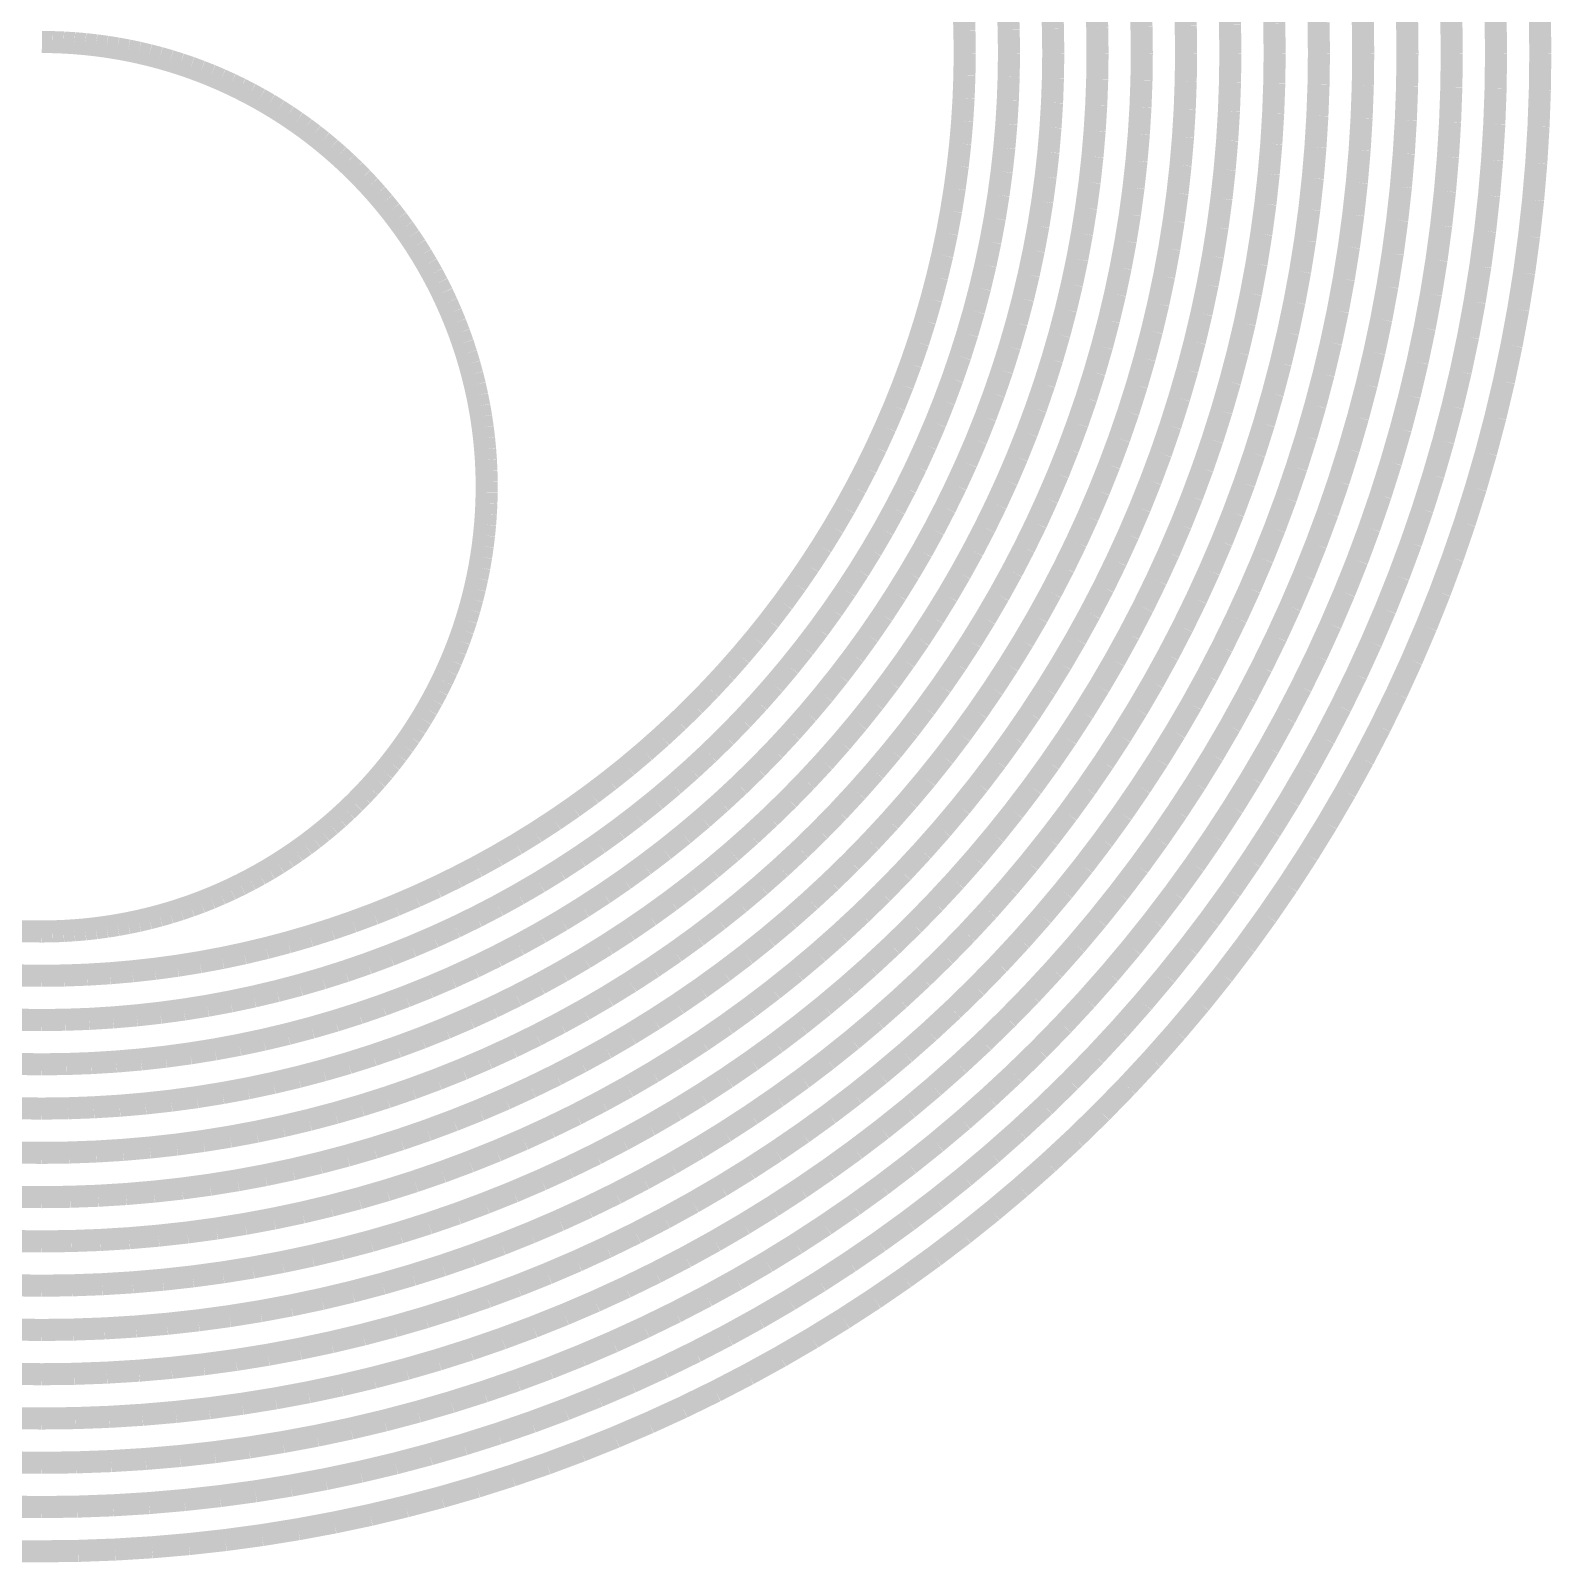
# Model space of a CAD drawing. Header units: millimetres. Extents: x -43 to 75, y 27 to 82.
# Drawn here: x 61.32 to 71.79, y 61.45 to 71.99 of the extents above; entities that cross this region are included whole.
import ezdxf

# ---------------------------------------------------------------- set-up
doc = ezdxf.new("R2010")
doc.units = ezdxf.units.MM
doc.layers.add('solderpaste_top', color=7, linetype='Continuous')

msp = doc.modelspace()

# ---------------------------------------------------------------- linework, layer by layer
at = {"layer": 'solderpaste_top', "color": 171, "const_width": 0.152}
for points in [[(70.4805, 72.2757), (70.4884, 72.0579)], [(70.7849, 72.2905), (70.7931, 72.0653)], [(68.0449, 72.1579), (68.0507, 71.999)], [(68.3494, 72.1727), (68.3554, 72.0064)], [(68.6538, 72.1874), (68.6601, 72.0137)], [(68.9582, 72.2021), (68.9648, 72.0211)], [(69.2627, 72.2168), (69.2695, 72.0285)], [(69.5671, 72.2316), (69.5742, 72.0358)], [(69.8716, 72.2463), (69.8789, 72.0432)], [(70.176, 72.261), (70.1837, 72.0506)], [(67.7405, 72.1432), (67.746, 71.9917)], [(70.4884, 72.0579), (70.491, 71.84)], [(70.7931, 72.0653), (70.7958, 71.84)], [(71.0978, 72.0727), (71.1006, 71.84)], [(71.4025, 72.08), (71.4054, 71.84)], [(71.7072, 72.0874), (71.7102, 71.84)], [(67.746, 71.9917), (67.7478, 71.84)], [(68.0507, 71.999), (68.0526, 71.84)], [(68.3554, 72.0064), (68.3574, 71.84)], [(68.6601, 72.0137), (68.6622, 71.84)], [(68.9648, 72.0211), (68.967, 71.84)], [(69.2695, 72.0285), (69.2718, 71.84)], [(69.5742, 72.0358), (69.5766, 71.84)], [(69.8789, 72.0432), (69.8814, 71.84)], [(70.1837, 72.0506), (70.1862, 71.84)], [(61.4702, 71.9153), (61.3956, 71.9162)], [(61.5447, 71.9126), (61.4702, 71.9153)], [(61.6191, 71.908), (61.5447, 71.9126)], [(61.6934, 71.9017), (61.6191, 71.908)], [(61.7675, 71.8935), (61.6934, 71.9017)], [(61.8414, 71.8836), (61.7675, 71.8935)], [(61.915, 71.8718), (61.8414, 71.8836)], [(61.9884, 71.8583), (61.915, 71.8718)], [(62.0613, 71.8429), (61.9884, 71.8583)], [(62.1339, 71.8259), (62.0613, 71.8429)], [(62.206, 71.807), (62.1339, 71.8259)], [(62.2777, 71.7864), (62.206, 71.807)], [(62.3488, 71.764), (62.2777, 71.7864)], [(62.4194, 71.74), (62.3488, 71.764)], [(62.4894, 71.7142), (62.4194, 71.74)], [(67.7478, 71.84), (67.7459, 71.6841)], [(68.0526, 71.84), (68.0506, 71.6766)], [(68.3574, 71.84), (68.3553, 71.6691)], [(68.6622, 71.84), (68.66, 71.6617)], [(68.967, 71.84), (68.9647, 71.6542)], [(69.2718, 71.84), (69.2694, 71.6467)], [(69.5766, 71.84), (69.5741, 71.6392)], [(69.8814, 71.84), (69.8788, 71.6317)], [(70.1862, 71.84), (70.1836, 71.6243)], [(70.491, 71.84), (70.4883, 71.6168)], [(70.7958, 71.84), (70.793, 71.6093)], [(71.1006, 71.84), (71.0977, 71.6018)], [(71.4054, 71.84), (71.4024, 71.5943)], [(71.7102, 71.84), (71.7071, 71.5869)], [(62.5587, 71.6867), (62.4894, 71.7142)], [(62.6273, 71.6575), (62.5587, 71.6867)], [(62.6952, 71.6267), (62.6273, 71.6575)], [(67.7459, 71.6841), (67.7401, 71.5283)], [(68.0506, 71.6766), (68.0446, 71.5134)], [(68.3553, 71.6691), (68.349, 71.4984)], [(68.66, 71.6617), (68.6534, 71.4834)], [(68.9647, 71.6542), (68.9579, 71.4685)], [(69.2694, 71.6467), (69.2623, 71.4535)], [(69.5741, 71.6392), (69.5667, 71.4386)], [(69.8788, 71.6317), (69.8712, 71.4236)], [(62.7623, 71.5942), (62.6952, 71.6267)], [(62.8286, 71.5601), (62.7623, 71.5942)], [(62.8941, 71.5244), (62.8286, 71.5601)], [(67.7401, 71.5283), (67.7306, 71.3727)], [(70.1836, 71.6243), (70.1756, 71.4087)], [(70.4883, 71.6168), (70.48, 71.3937)], [(70.793, 71.6093), (70.7845, 71.3788)], [(71.0977, 71.6018), (71.0889, 71.3638)], [(71.4024, 71.5943), (71.3933, 71.3488)], [(71.7071, 71.5869), (71.6978, 71.3339)], [(62.9587, 71.4872), (62.8941, 71.5244)], [(63.0223, 71.4483), (62.9587, 71.4872)], [(63.085, 71.4079), (63.0223, 71.4483)], [(68.0446, 71.5134), (68.0346, 71.3503)], [(68.349, 71.4984), (68.3385, 71.3279)], [(68.6534, 71.4834), (68.6425, 71.3054)], [(68.9579, 71.4685), (68.9465, 71.283)], [(69.2623, 71.4535), (69.2505, 71.2606)], [(69.5667, 71.4386), (69.5544, 71.2382)], [(69.8712, 71.4236), (69.8584, 71.2157)], [(63.1467, 71.366), (63.085, 71.4079)], [(63.2073, 71.3227), (63.1467, 71.366)], [(63.2669, 71.2778), (63.2073, 71.3227)], [(67.7306, 71.3727), (67.7172, 71.2174)], [(68.0346, 71.3503), (68.0205, 71.1875)], [(68.3385, 71.3279), (68.3239, 71.1576)], [(70.1756, 71.4087), (70.1624, 71.1933)], [(70.48, 71.3937), (70.4664, 71.1709)], [(70.7845, 71.3788), (70.7703, 71.1485)], [(71.0889, 71.3638), (71.0743, 71.1261)], [(71.3933, 71.3488), (71.3783, 71.1036)], [(71.6978, 71.3339), (71.6823, 71.0812)], [(63.3253, 71.2315), (63.2669, 71.2778)], [(63.3827, 71.1838), (63.3253, 71.2315)], [(67.7172, 71.2174), (67.7, 71.0624)], [(68.6425, 71.3054), (68.6272, 71.1277)], [(68.9465, 71.283), (68.9305, 71.0979)], [(69.2505, 71.2606), (69.2339, 71.068)], [(69.5544, 71.2382), (69.5372, 71.0381)], [(69.8584, 71.2157), (69.8405, 71.0082)], [(63.4388, 71.1347), (63.3827, 71.1838)], [(63.4937, 71.0843), (63.4388, 71.1347)], [(68.0205, 71.1875), (68.0025, 71.0251)], [(68.3239, 71.1576), (68.305, 70.9878)], [(68.6272, 71.1277), (68.6076, 70.9505)], [(70.1624, 71.1933), (70.1439, 70.9784)], [(70.4664, 71.1709), (70.4472, 70.9485)], [(70.7703, 71.1485), (70.7505, 70.9186)], [(71.0743, 71.1261), (71.0539, 70.8887)], [(71.3783, 71.1036), (71.3572, 70.8589)], [(63.5474, 71.0326), (63.4937, 71.0843)], [(63.5998, 70.9795), (63.5474, 71.0326)], [(67.7, 71.0624), (67.679, 70.9079)], [(68.0025, 71.0251), (67.9805, 70.8632)], [(68.9305, 71.0979), (68.9101, 70.9132)], [(69.2339, 71.068), (69.2126, 70.8759)], [(69.5372, 71.0381), (69.5151, 70.8386)], [(69.8405, 71.0082), (69.8176, 70.8012)], [(71.6823, 71.0812), (71.6605, 70.829)], [(63.6509, 70.9252), (63.5998, 70.9795)], [(63.7007, 70.8697), (63.6509, 70.9252)], [(67.679, 70.9079), (67.6543, 70.754)], [(68.305, 70.9878), (68.282, 70.8185)], [(68.6076, 70.9505), (68.5835, 70.7738)], [(68.9101, 70.9132), (68.8851, 70.729)], [(70.1439, 70.9784), (70.1201, 70.7639)], [(70.4472, 70.9485), (70.4226, 70.7266)], [(70.7505, 70.9186), (70.7251, 70.6893)], [(63.749, 70.813), (63.7007, 70.8697)], [(63.796, 70.7551), (63.749, 70.813)], [(67.9805, 70.8632), (67.9546, 70.7019)], [(68.282, 70.8185), (68.2549, 70.6498)], [(69.2126, 70.8759), (69.1866, 70.6843)], [(69.5151, 70.8386), (69.4881, 70.6396)], [(69.8176, 70.8012), (69.7896, 70.5949)], [(71.0539, 70.8887), (71.0276, 70.652)], [(71.3572, 70.8589), (71.3301, 70.6147)], [(71.6605, 70.829), (71.6326, 70.5774)], [(63.8416, 70.696), (63.796, 70.7551)], [(63.8857, 70.6359), (63.8416, 70.696)], [(67.6543, 70.754), (67.6257, 70.6007)], [(67.9546, 70.7019), (67.9247, 70.5413)], [(68.5835, 70.7738), (68.5552, 70.5977)], [(68.8851, 70.729), (68.8555, 70.5456)], [(69.1866, 70.6843), (69.1558, 70.4935)], [(70.1201, 70.7639), (70.0911, 70.5501)], [(70.4226, 70.7266), (70.3926, 70.5054)], [(70.7251, 70.6893), (70.6941, 70.4607)], [(63.9284, 70.5748), (63.8857, 70.6359)], [(67.6257, 70.6007), (67.5935, 70.4482)], [(68.2549, 70.6498), (68.2236, 70.4818)], [(68.5552, 70.5977), (68.5226, 70.4224)], [(69.4881, 70.6396), (69.4562, 70.4414)], [(69.7896, 70.5949), (69.7565, 70.3892)], [(71.0276, 70.652), (70.9956, 70.416)], [(71.3301, 70.6147), (71.2971, 70.3713)], [(71.6326, 70.5774), (71.5986, 70.3265)], [(63.9695, 70.5126), (63.9284, 70.5748)], [(64.0091, 70.4494), (63.9695, 70.5126)], [(67.9247, 70.5413), (67.8908, 70.3814)], [(68.2236, 70.4818), (68.1882, 70.3147)], [(68.8555, 70.5456), (68.8215, 70.3629)], [(69.1558, 70.4935), (69.1205, 70.3034)], [(70.0911, 70.5501), (70.0568, 70.3371)], [(70.3926, 70.5054), (70.3571, 70.285)], [(64.0472, 70.3853), (64.0091, 70.4494)], [(64.0837, 70.3203), (64.0472, 70.3853)], [(67.5935, 70.4482), (67.5574, 70.2965)], [(67.8908, 70.3814), (67.8531, 70.2225)], [(68.5226, 70.4224), (68.4856, 70.2479)], [(69.4562, 70.4414), (69.4194, 70.244)], [(69.7565, 70.3892), (69.7183, 70.1845)], [(70.6941, 70.4607), (70.6574, 70.2329)], [(70.9956, 70.416), (70.9577, 70.1808)], [(71.2971, 70.3713), (71.258, 70.1287)], [(64.1186, 70.2544), (64.0837, 70.3203)], [(67.5574, 70.2965), (67.5177, 70.1458)], [(68.1882, 70.3147), (68.1488, 70.1484)], [(68.8215, 70.3629), (68.783, 70.1811)], [(69.1205, 70.3034), (69.0804, 70.1143)], [(70.0568, 70.3371), (70.0173, 70.125)], [(70.3571, 70.285), (70.3162, 70.0656)], [(71.5986, 70.3265), (71.5583, 70.0766)], [(64.1519, 70.1877), (64.1186, 70.2544)], [(64.1835, 70.1201), (64.1519, 70.1877)], [(67.8531, 70.2225), (67.8115, 70.0645)], [(68.4856, 70.2479), (68.4444, 70.0744)], [(68.783, 70.1811), (68.7401, 70.0003)], [(69.4194, 70.244), (69.3778, 70.0475)], [(69.7183, 70.1845), (69.6752, 69.9807)], [(70.6574, 70.2329), (70.6152, 70.0061)], [(70.9577, 70.1808), (70.9141, 69.9466)], [(64.2135, 70.0519), (64.1835, 70.1201)], [(64.2418, 69.9829), (64.2135, 70.0519)], [(67.5177, 70.1458), (67.4743, 69.9961)], [(67.8115, 70.0645), (67.766, 69.9076)], [(68.1488, 70.1484), (68.1052, 69.9832)], [(68.4444, 70.0744), (68.399, 69.9019)], [(69.0804, 70.1143), (69.0358, 69.9262)], [(70.0173, 70.125), (69.9726, 69.914)], [(70.3162, 70.0656), (70.27, 69.8472)], [(71.258, 70.1287), (71.2131, 69.8872)], [(71.5583, 70.0766), (71.512, 69.8277)], [(64.2685, 69.9133), (64.2418, 69.9829)], [(67.4743, 69.9961), (67.4272, 69.8474)], [(68.1052, 69.9832), (68.0576, 69.8191)], [(68.7401, 70.0003), (68.6927, 69.8206)], [(69.3778, 70.0475), (69.3314, 69.8522)], [(69.6752, 69.9807), (69.6271, 69.7781)], [(70.6152, 70.0061), (70.5674, 69.7804)], [(70.9141, 69.9466), (70.8648, 69.7136)], [(64.2934, 69.843), (64.2685, 69.9133)], [(64.3166, 69.7721), (64.2934, 69.843)], [(67.4272, 69.8474), (67.3765, 69.7)], [(67.766, 69.9076), (67.7166, 69.7518)], [(68.399, 69.9019), (68.3493, 69.7306)], [(69.0358, 69.9262), (68.9865, 69.7393)], [(69.3314, 69.8522), (69.2803, 69.658)], [(69.9726, 69.914), (69.9228, 69.7041)], [(70.27, 69.8472), (70.2184, 69.63)], [(71.2131, 69.8872), (71.1622, 69.6468)], [(64.3381, 69.7007), (64.3166, 69.7721)], [(67.7166, 69.7518), (67.6635, 69.5973)], [(68.0576, 69.8191), (68.006, 69.6562)], [(68.6927, 69.8206), (68.641, 69.6421)], [(68.9865, 69.7393), (68.9327, 69.5537)], [(69.6271, 69.7781), (69.574, 69.5767)], [(70.5674, 69.7804), (70.5141, 69.5559)], [(71.512, 69.8277), (71.4596, 69.5801)], [(64.3578, 69.6288), (64.3381, 69.7007)], [(64.3758, 69.5565), (64.3578, 69.6288)], [(67.3765, 69.7), (67.3222, 69.5539)], [(68.006, 69.6562), (67.9504, 69.4946)], [(68.3493, 69.7306), (68.2954, 69.5606)], [(68.641, 69.6421), (68.5849, 69.465)], [(69.2803, 69.658), (69.2243, 69.4652)], [(69.9228, 69.7041), (69.8678, 69.4954)], [(70.2184, 69.63), (70.1615, 69.4141)], [(70.8648, 69.7136), (70.8098, 69.4819)], [(71.1622, 69.6468), (71.1054, 69.4078)], [(64.392, 69.4837), (64.3758, 69.5565)], [(67.3222, 69.5539), (67.2643, 69.4091)], [(67.6635, 69.5973), (67.6065, 69.4442)], [(68.2954, 69.5606), (68.2374, 69.392)], [(68.9327, 69.5537), (68.8743, 69.3694)], [(69.574, 69.5767), (69.516, 69.3767)], [(70.5141, 69.5559), (70.4553, 69.3328)], [(71.4596, 69.5801), (71.4011, 69.3338)], [(64.4065, 69.4105), (64.392, 69.4837)], [(67.6065, 69.4442), (67.5459, 69.2925)], [(67.9504, 69.4946), (67.8909, 69.3345)], [(68.5849, 69.465), (68.5244, 69.2893)], [(69.2243, 69.4652), (69.1637, 69.2738)], [(69.8678, 69.4954), (69.8077, 69.2882)], [(70.8098, 69.4819), (70.749, 69.2516)], [(64.4191, 69.3371), (64.4065, 69.4105)], [(64.43, 69.2633), (64.4191, 69.3371)], [(67.2643, 69.4091), (67.2028, 69.2658)], [(67.8909, 69.3345), (67.8275, 69.1758)], [(68.2374, 69.392), (68.1753, 69.2248)], [(68.8743, 69.3694), (68.8114, 69.1866)], [(69.516, 69.3767), (69.4531, 69.1782)], [(70.1615, 69.4141), (70.0994, 69.1997)], [(70.4553, 69.3328), (70.391, 69.1113)], [(71.1054, 69.4078), (71.0428, 69.1703)], [(71.4011, 69.3338), (71.3366, 69.089)], [(64.439, 69.1893), (64.43, 69.2633)], [(67.2028, 69.2658), (67.1379, 69.1241)], [(67.5459, 69.2925), (67.4815, 69.1423)], [(68.1753, 69.2248), (68.1091, 69.0592)], [(68.5244, 69.2893), (68.4597, 69.1151)], [(69.1637, 69.2738), (69.0984, 69.0839)], [(69.8077, 69.2882), (69.7425, 69.0825)], [(70.749, 69.2516), (70.6827, 69.0228)], [(64.4463, 69.1151), (64.439, 69.1893)], [(64.4517, 69.0407), (64.4463, 69.1151)], [(67.1379, 69.1241), (67.0695, 68.984)], [(67.4815, 69.1423), (67.4135, 68.9938)], [(67.8275, 69.1758), (67.7601, 69.0188)], [(68.4597, 69.1151), (68.3907, 68.9425)], [(68.8114, 69.1866), (68.744, 69.0054)], [(69.4531, 69.1782), (69.3854, 68.9812)], [(70.0994, 69.1997), (70.0319, 68.9869)], [(70.391, 69.1113), (70.3214, 68.8913)], [(71.0428, 69.1703), (70.9744, 68.9343)], [(64.4554, 68.9662), (64.4517, 69.0407)], [(67.7601, 69.0188), (67.689, 68.8634)], [(68.1091, 69.0592), (68.0388, 68.8953)], [(68.744, 69.0054), (68.6723, 68.8259)], [(69.0984, 69.0839), (69.0284, 68.8957)], [(69.7425, 69.0825), (69.6723, 68.8785)], [(70.6827, 69.0228), (70.6108, 68.7957)], [(71.3366, 69.089), (71.2661, 68.8458)], [(64.4572, 68.8917), (64.4554, 68.9662)], [(64.4572, 68.8171), (64.4572, 68.8917)], [(67.0695, 68.984), (66.9977, 68.8456)], [(67.4135, 68.9938), (67.3418, 68.8469)], [(68.0388, 68.8953), (67.9645, 68.7331)], [(68.3907, 68.9425), (68.3174, 68.7718)], [(69.0284, 68.8957), (68.9539, 68.7093)], [(69.3854, 68.9812), (69.3128, 68.786)], [(70.0319, 68.9869), (69.9593, 68.7758)], [(70.3214, 68.8913), (70.2463, 68.6732)], [(70.9744, 68.9343), (70.9002, 68.7001)], [(64.4554, 68.7426), (64.4572, 68.8171)], [(66.9977, 68.8456), (66.9226, 68.709)], [(67.3418, 68.8469), (67.2665, 68.7019)], [(67.689, 68.8634), (67.614, 68.7099)], [(68.6723, 68.8259), (68.5961, 68.6482)], [(69.3128, 68.786), (69.2355, 68.5926)], [(69.6723, 68.8785), (69.5972, 68.6763)], [(70.6108, 68.7957), (70.5333, 68.5705)], [(71.2661, 68.8458), (71.1896, 68.6045)], [(64.4517, 68.6681), (64.4554, 68.7426)], [(66.9226, 68.709), (66.8441, 68.5743)], [(67.2665, 68.7019), (67.1878, 68.5588)], [(67.614, 68.7099), (67.5354, 68.5582)], [(67.9645, 68.7331), (67.8863, 68.5729)], [(68.3174, 68.7718), (68.2401, 68.6028)], [(68.9539, 68.7093), (68.8747, 68.5247)], [(69.9593, 68.7758), (69.8815, 68.5666)], [(70.9002, 68.7001), (70.8203, 68.4678)], [(64.439, 68.5195), (64.4463, 68.5937)], [(64.4463, 68.5937), (64.4517, 68.6681)], [(66.8441, 68.5743), (66.7623, 68.4416)], [(67.8863, 68.5729), (67.8042, 68.4145)], [(68.2401, 68.6028), (68.1586, 68.4358)], [(68.5961, 68.6482), (68.5156, 68.4725)], [(69.2355, 68.5926), (69.1534, 68.4012)], [(69.5972, 68.6763), (69.5171, 68.476)], [(70.2463, 68.6732), (70.1659, 68.4569)], [(71.1896, 68.6045), (71.1072, 68.3651)], [(64.43, 68.4455), (64.439, 68.5195)], [(67.1878, 68.5588), (67.1055, 68.4176)], [(67.5354, 68.5582), (67.453, 68.4085)], [(68.5156, 68.4725), (68.4308, 68.2988)], [(68.8747, 68.5247), (68.7911, 68.3422)], [(69.5171, 68.476), (69.4321, 68.2777)], [(69.8815, 68.5666), (69.7987, 68.3593)], [(70.5333, 68.5705), (70.4503, 68.3472)], [(70.8203, 68.4678), (70.7347, 68.2375)], [(64.4065, 68.2983), (64.4191, 68.3717)], [(64.4191, 68.3717), (64.43, 68.4455)], [(66.7623, 68.4416), (66.6773, 68.3109)], [(67.1055, 68.4176), (67.0198, 68.2785)], [(67.453, 68.4085), (67.3669, 68.2609)], [(67.8042, 68.4145), (67.7182, 68.2583)], [(68.1586, 68.4358), (68.073, 68.2709)], [(69.1534, 68.4012), (69.0667, 68.2119)], [(70.1659, 68.4569), (70.0803, 68.2427)], [(71.1072, 68.3651), (71.019, 68.1278)], [(64.392, 68.2251), (64.4065, 68.2983)], [(66.6773, 68.3109), (66.5891, 68.1823)], [(67.0198, 68.2785), (66.9307, 68.1416)], [(67.3669, 68.2609), (67.2773, 68.1155)], [(67.7182, 68.2583), (67.6284, 68.1042)], [(68.073, 68.2709), (67.9834, 68.1081)], [(68.4308, 68.2988), (68.3418, 68.1272)], [(68.7911, 68.3422), (68.7031, 68.1617)], [(69.4321, 68.2777), (69.3422, 68.0815)], [(69.7987, 68.3593), (69.7107, 68.1542)], [(70.4503, 68.3472), (70.3618, 68.1261)], [(64.3578, 68.08), (64.3758, 68.1523)], [(64.3758, 68.1523), (64.392, 68.2251)], [(66.5891, 68.1823), (66.4977, 68.056)], [(68.7031, 68.1617), (68.6106, 67.9835)], [(69.0667, 68.2119), (68.9753, 68.0247)], [(69.7107, 68.1542), (69.6177, 67.9512)], [(70.0803, 68.2427), (69.9894, 68.0306)], [(70.7347, 68.2375), (70.6434, 68.0094)], [(64.3381, 68.0081), (64.3578, 68.08)], [(66.4977, 68.056), (66.4033, 67.9319)], [(66.9307, 68.1416), (66.8383, 68.0068)], [(67.2773, 68.1155), (67.1841, 67.9722)], [(67.6284, 68.1042), (67.5348, 67.9524)], [(67.9834, 68.1081), (67.8898, 67.9475)], [(68.3418, 68.1272), (68.2486, 67.9578)], [(69.3422, 68.0815), (69.2476, 67.8876)], [(70.3618, 68.1261), (70.268, 67.9071)], [(71.019, 68.1278), (70.925, 67.8928)], [(64.3166, 67.9367), (64.3381, 68.0081)], [(66.8383, 68.0068), (66.7426, 67.8744)], [(67.1841, 67.9722), (67.0875, 67.8313)], [(67.5348, 67.9524), (67.4376, 67.8029)], [(67.8898, 67.9475), (67.7923, 67.7893)], [(68.2486, 67.9578), (68.1512, 67.7908)], [(68.6106, 67.9835), (68.5138, 67.8076)], [(68.9753, 68.0247), (68.8794, 67.8398)], [(69.6177, 67.9512), (69.5198, 67.7506)], [(69.9894, 68.0306), (69.8933, 67.8209)], [(70.6434, 68.0094), (70.5467, 67.7836)], [(64.2685, 67.7955), (64.2934, 67.8658)], [(64.2934, 67.8658), (64.3166, 67.9367)], [(66.4033, 67.9319), (66.3059, 67.8102)], [(66.7426, 67.8744), (66.6436, 67.7444)], [(68.8794, 67.8398), (68.779, 67.6574)], [(69.2476, 67.8876), (69.1482, 67.6961)], [(70.268, 67.9071), (70.1688, 67.6906)], [(70.925, 67.8928), (70.8253, 67.6601)], [(64.2418, 67.7259), (64.2685, 67.7955)], [(66.3059, 67.8102), (66.2055, 67.6909)], [(66.6436, 67.7444), (66.5415, 67.6168)], [(67.0875, 67.8313), (66.9874, 67.6929)], [(67.4376, 67.8029), (67.3367, 67.6558)], [(67.7923, 67.7893), (67.691, 67.6336)], [(68.1512, 67.7908), (68.0498, 67.6263)], [(68.5138, 67.8076), (68.4127, 67.6341)], [(69.5198, 67.7506), (69.417, 67.5525)], [(69.8933, 67.8209), (69.7921, 67.6136)], [(70.5467, 67.7836), (70.4444, 67.5603)], [(64.1835, 67.5887), (64.2135, 67.6569)], [(64.2135, 67.6569), (64.2418, 67.7259)], [(66.2055, 67.6909), (66.1023, 67.5741)], [(66.9874, 67.6929), (66.8839, 67.5569)], [(67.3367, 67.6558), (67.2322, 67.5113)], [(67.691, 67.6336), (67.5859, 67.4803)], [(68.0498, 67.6263), (67.9444, 67.4642)], [(68.4127, 67.6341), (68.3073, 67.4632)], [(68.779, 67.6574), (68.6741, 67.4774)], [(69.1482, 67.6961), (69.0442, 67.5071)], [(70.1688, 67.6906), (70.0643, 67.4765)], [(70.8253, 67.6601), (70.7199, 67.4299)], [(64.1186, 67.4544), (64.1519, 67.5211)], [(64.1519, 67.5211), (64.1835, 67.5887)], [(66.1023, 67.5741), (65.9962, 67.4599)], [(66.5415, 67.6168), (66.4363, 67.4918)], [(66.8839, 67.5569), (66.7771, 67.4235)], [(69.417, 67.5525), (69.3094, 67.3569)], [(69.7921, 67.6136), (69.6858, 67.4088)], [(70.4444, 67.5603), (70.3366, 67.3395)], [(64.0837, 67.3885), (64.1186, 67.4544)], [(65.9962, 67.4599), (65.8873, 67.3483)], [(66.4363, 67.4918), (66.3281, 67.3694)], [(66.7771, 67.4235), (66.6671, 67.2927)], [(67.2322, 67.5113), (67.1242, 67.3694)], [(67.5859, 67.4803), (67.477, 67.3297)], [(67.9444, 67.4642), (67.8351, 67.3048)], [(68.3073, 67.4632), (68.1979, 67.2949)], [(68.6741, 67.4774), (68.5649, 67.3001)], [(69.0442, 67.5071), (68.9355, 67.3207)], [(70.0643, 67.4765), (69.9546, 67.2651)], [(70.7199, 67.4299), (70.6089, 67.2024)], [(64.0091, 67.2594), (64.0472, 67.3235)], [(64.0472, 67.3235), (64.0837, 67.3885)], [(65.8873, 67.3483), (65.7757, 67.2394)], [(66.3281, 67.3694), (66.2169, 67.2497)], [(67.1242, 67.3694), (67.0128, 67.2301)], [(67.477, 67.3297), (67.3645, 67.1818)], [(68.9355, 67.3207), (68.8224, 67.137)], [(69.3094, 67.3569), (69.197, 67.164)], [(69.6858, 67.4088), (69.5746, 67.2067)], [(70.3366, 67.3395), (70.2235, 67.1214)], [(63.9695, 67.1962), (64.0091, 67.2594)], [(65.7757, 67.2394), (65.6615, 67.1333)], [(66.2169, 67.2497), (66.1028, 67.1328)], [(66.6671, 67.2927), (66.554, 67.1647)], [(67.0128, 67.2301), (66.8979, 67.0937)], [(67.8351, 67.3048), (67.7218, 67.1482)], [(68.1979, 67.2949), (68.0843, 67.1293)], [(68.5649, 67.3001), (68.4513, 67.1255)], [(69.5746, 67.2067), (69.4584, 67.0073)], [(69.9546, 67.2651), (69.8398, 67.0564)], [(70.6089, 67.2024), (70.4923, 66.9777)], [(63.8857, 67.0729), (63.9284, 67.134)], [(63.9284, 67.134), (63.9695, 67.1962)], [(65.6615, 67.1333), (65.5447, 67.0301)], [(66.1028, 67.1328), (65.9859, 67.0187)], [(66.554, 67.1647), (66.4377, 67.0396)], [(67.3645, 67.1818), (67.2484, 67.0368)], [(67.7218, 67.1482), (67.6048, 66.9943)], [(68.0843, 67.1293), (67.9666, 66.9666)], [(68.4513, 67.1255), (68.3335, 66.9538)], [(68.8224, 67.137), (68.7047, 66.9562)], [(69.197, 67.164), (69.0799, 66.974)], [(70.2235, 67.1214), (70.105, 66.9062)], [(63.796, 66.9537), (63.8416, 67.0128)], [(63.8416, 67.0128), (63.8857, 67.0729)], [(65.5447, 67.0301), (65.4254, 66.9297)], [(65.9859, 67.0187), (65.8662, 66.9075)], [(66.4377, 67.0396), (66.3183, 66.9173)], [(66.8979, 67.0937), (66.7798, 66.96)], [(67.2484, 67.0368), (67.1287, 66.8946)], [(67.6048, 66.9943), (67.484, 66.8434)], [(69.4584, 67.0073), (69.3374, 66.8109)], [(69.8398, 67.0564), (69.7199, 66.8506)], [(63.7007, 66.8391), (63.749, 66.8958)], [(63.749, 66.8958), (63.796, 66.9537)], [(65.4254, 66.9297), (65.3037, 66.8323)], [(65.8662, 66.9075), (65.7438, 66.7993)], [(66.3183, 66.9173), (66.196, 66.7979)], [(66.7798, 66.96), (66.6584, 66.8294)], [(67.1287, 66.8946), (67.0056, 66.7554)], [(67.9666, 66.9666), (67.8451, 66.8068)], [(68.3335, 66.9538), (68.2115, 66.785)], [(68.7047, 66.9562), (68.5827, 66.7783)], [(69.0799, 66.974), (68.9581, 66.7869)], [(70.105, 66.9062), (69.9813, 66.6939)], [(70.4923, 66.9777), (70.3702, 66.756)], [(63.5998, 66.7293), (63.6509, 66.7836)], [(63.6509, 66.7836), (63.7007, 66.8391)], [(65.3037, 66.8323), (65.1796, 66.7379)], [(65.7438, 66.7993), (65.6188, 66.6941)], [(66.196, 66.7979), (66.0709, 66.6816)], [(66.6584, 66.8294), (66.5339, 66.7017)], [(67.484, 66.8434), (67.3595, 66.6955)], [(67.8451, 66.8068), (67.7196, 66.65)], [(68.2115, 66.785), (68.0853, 66.6193)], [(68.9581, 66.7869), (68.8319, 66.6028)], [(69.3374, 66.8109), (69.2116, 66.6175)], [(69.7199, 66.8506), (69.5949, 66.6478)], [(63.4937, 66.6245), (63.5474, 66.6762)], [(63.5474, 66.6762), (63.5998, 66.7293)], [(65.1796, 66.7379), (65.0532, 66.6465)], [(65.6188, 66.6941), (65.4912, 66.592)], [(66.0709, 66.6816), (65.9429, 66.5685)], [(66.5339, 66.7017), (66.4062, 66.5772)], [(67.0056, 66.7554), (66.8792, 66.6192)], [(67.3595, 66.6955), (67.2315, 66.5507)], [(68.5827, 66.7783), (68.4563, 66.6034)], [(69.9813, 66.6939), (69.8524, 66.4848)], [(70.3702, 66.756), (70.2427, 66.5372)], [(63.3827, 66.525), (63.4388, 66.5741)], [(63.4388, 66.5741), (63.4937, 66.6245)], [(65.0532, 66.6465), (64.9247, 66.5583)], [(65.4912, 66.592), (65.3612, 66.493)], [(66.4062, 66.5772), (66.2755, 66.4558)], [(66.8792, 66.6192), (66.7494, 66.4862)], [(67.7196, 66.65), (67.5903, 66.4964)], [(68.0853, 66.6193), (67.9552, 66.4567)], [(68.4563, 66.6034), (68.3256, 66.4317)], [(68.8319, 66.6028), (68.7011, 66.4219)], [(69.2116, 66.6175), (69.0811, 66.4273)], [(69.5949, 66.6478), (69.465, 66.4482)], [(63.2669, 66.431), (63.3253, 66.4773)], [(63.3253, 66.4773), (63.3827, 66.525)], [(64.794, 66.4733), (64.6613, 66.3915)], [(64.9247, 66.5583), (64.794, 66.4733)], [(65.3612, 66.493), (65.2288, 66.3973)], [(65.9429, 66.5685), (65.8121, 66.4585)], [(66.7494, 66.4862), (66.6164, 66.3564)], [(67.2315, 66.5507), (67.0999, 66.409)], [(67.5903, 66.4964), (67.4573, 66.346)], [(69.8524, 66.4848), (69.7184, 66.2789)], [(70.2427, 66.5372), (70.1099, 66.3217)], [(63.1467, 66.3428), (63.2073, 66.3861)], [(63.2073, 66.3861), (63.2669, 66.431)], [(64.6613, 66.3915), (64.5266, 66.313)], [(65.2288, 66.3973), (65.094, 66.3049)], [(65.8121, 66.4585), (65.6787, 66.3517)], [(66.2755, 66.4558), (66.1419, 66.3377)], [(67.0999, 66.409), (66.9649, 66.2707)], [(67.9552, 66.4567), (67.8211, 66.2973)], [(68.3256, 66.4317), (68.1908, 66.2633)], [(68.7011, 66.4219), (68.5659, 66.2442)], [(69.0811, 66.4273), (68.9459, 66.2403)], [(69.465, 66.4482), (69.3303, 66.2518)], [(62.9587, 66.2216), (63.0223, 66.2605)], [(63.0223, 66.2605), (63.085, 66.3009)], [(63.085, 66.3009), (63.1467, 66.3428)], [(64.5266, 66.313), (64.39, 66.2379)], [(65.094, 66.3049), (64.9571, 66.2158)], [(65.6787, 66.3517), (65.5427, 66.2482)], [(66.1419, 66.3377), (66.0055, 66.2228)], [(66.6164, 66.3564), (66.4802, 66.23)], [(66.9649, 66.2707), (66.8266, 66.1357)], [(67.4573, 66.346), (67.3207, 66.1989)], [(67.8211, 66.2973), (67.6832, 66.1413)], [(68.1908, 66.2633), (68.0519, 66.0982)], [(69.7184, 66.2789), (69.5795, 66.0763)], [(70.1099, 66.3217), (69.9719, 66.1095)], [(62.7623, 66.1146), (62.8286, 66.1487)], [(62.8286, 66.1487), (62.8941, 66.1844)], [(62.8941, 66.1844), (62.9587, 66.2216)], [(64.2516, 66.1661), (64.1115, 66.0977)], [(64.39, 66.2379), (64.2516, 66.1661)], [(64.9571, 66.2158), (64.818, 66.1301)], [(65.4043, 66.1481), (65.2634, 66.0515)], [(65.5427, 66.2482), (65.4043, 66.1481)], [(66.0055, 66.2228), (65.8662, 66.1114)], [(66.4802, 66.23), (66.341, 66.1069)], [(67.3207, 66.1989), (67.1804, 66.0552)], [(68.5659, 66.2442), (68.4264, 66.0699)], [(68.9459, 66.2403), (68.8062, 66.0567)], [(69.3303, 66.2518), (69.1907, 66.0587)], [(62.5587, 66.0221), (62.6273, 66.0513)], [(62.6273, 66.0513), (62.6952, 66.0821)], [(62.6952, 66.0821), (62.7623, 66.1146)], [(64.1115, 66.0977), (63.9698, 66.0328)], [(64.6768, 66.0478), (64.5337, 65.969)], [(64.818, 66.1301), (64.6768, 66.0478)], [(65.2634, 66.0515), (65.1201, 65.9583)], [(65.8662, 66.1114), (65.7243, 66.0034)], [(66.341, 66.1069), (66.1988, 65.9872)], [(66.8266, 66.1357), (66.6849, 66.0041)], [(67.1804, 66.0552), (67.0367, 65.9149)], [(67.6832, 66.1413), (67.5414, 65.9887)], [(68.0519, 66.0982), (67.909, 65.9366)], [(68.4264, 66.0699), (68.2827, 65.8991)], [(68.8062, 66.0567), (68.6621, 65.8766)], [(69.1907, 66.0587), (69.0465, 65.8692)], [(69.5795, 66.0763), (69.4355, 65.8772)], [(69.9719, 66.1095), (69.8287, 65.9008)], [(62.2777, 65.9224), (62.3488, 65.9448)], [(62.3488, 65.9448), (62.4194, 65.9688)], [(62.4194, 65.9688), (62.4894, 65.9946)], [(62.4894, 65.9946), (62.5587, 66.0221)], [(63.8265, 65.9713), (63.6817, 65.9134)], [(63.9698, 66.0328), (63.8265, 65.9713)], [(64.5337, 65.969), (64.3887, 65.8938)], [(65.1201, 65.9583), (64.9747, 65.8687)], [(65.7243, 66.0034), (65.5798, 65.8989)], [(66.1988, 65.9872), (66.0538, 65.8711)], [(66.6849, 66.0041), (66.5401, 65.8761)], [(67.5414, 65.9887), (67.396, 65.8396)], [(67.909, 65.9366), (67.7622, 65.7785)], [(61.8414, 65.8252), (61.915, 65.837)], [(61.915, 65.837), (61.9884, 65.8505)], [(61.9884, 65.8505), (62.0613, 65.8659)], [(62.0613, 65.8659), (62.1339, 65.8829)], [(62.1339, 65.8829), (62.206, 65.9018)], [(62.206, 65.9018), (62.2777, 65.9224)], [(63.5356, 65.8591), (63.3882, 65.8084)], [(63.6817, 65.9134), (63.5356, 65.8591)], [(64.3887, 65.8938), (64.2418, 65.8221)], [(64.9747, 65.8687), (64.8271, 65.7826)], [(65.5798, 65.8989), (65.4327, 65.798)], [(66.0538, 65.8711), (65.9059, 65.7586)], [(66.5401, 65.8761), (66.3922, 65.7516)], [(67.0367, 65.9149), (66.8896, 65.7783)], [(67.396, 65.8396), (67.2469, 65.6942)], [(68.2827, 65.8991), (68.1348, 65.7319)], [(68.6621, 65.8766), (68.5135, 65.7)], [(69.0465, 65.8692), (68.8977, 65.6832)], [(69.4355, 65.8772), (69.2868, 65.6817)], [(69.8287, 65.9008), (69.6804, 65.6956)], [(61.0997, 65.7998), (61.2476, 65.7944)], [(61.2476, 65.7944), (61.3956, 65.7926)], [(61.3956, 65.7926), (61.4702, 65.7935)], [(61.4702, 65.7935), (61.5447, 65.7962)], [(61.5447, 65.7962), (61.6191, 65.8008)], [(61.6191, 65.8008), (61.6934, 65.8071)], [(61.6934, 65.8071), (61.7675, 65.8153)], [(61.7675, 65.8153), (61.8414, 65.8252)], [(63.2395, 65.7613), (63.0898, 65.7179)], [(63.3882, 65.8084), (63.2395, 65.7613)], [(64.0933, 65.7541), (63.9431, 65.6897)], [(64.2418, 65.8221), (64.0933, 65.7541)], [(64.8271, 65.7826), (64.6774, 65.7002)], [(65.4327, 65.798), (65.2832, 65.7008)], [(65.9059, 65.7586), (65.7553, 65.6497)], [(66.3922, 65.7516), (66.2413, 65.6308)], [(66.8896, 65.7783), (66.7392, 65.6453)], [(67.7622, 65.7785), (67.6115, 65.6241)], [(68.1348, 65.7319), (67.9829, 65.5684)], [(62.7874, 65.6421), (62.6349, 65.6099)], [(62.9391, 65.6782), (62.7874, 65.6421)], [(63.0898, 65.7179), (62.9391, 65.6782)], [(63.7914, 65.6291), (63.6383, 65.5721)], [(63.9431, 65.6897), (63.7914, 65.6291)], [(64.5257, 65.6216), (64.3722, 65.5466)], [(64.6774, 65.7002), (64.5257, 65.6216)], [(65.2832, 65.7008), (65.1314, 65.6072)], [(65.7553, 65.6497), (65.602, 65.5446)], [(66.2413, 65.6308), (66.0874, 65.5138)], [(66.7392, 65.6453), (66.5856, 65.516)], [(67.2469, 65.6942), (67.0943, 65.5524)], [(67.6115, 65.6241), (67.4571, 65.4734)], [(68.5135, 65.7), (68.3607, 65.5272)], [(68.8977, 65.6832), (68.7443, 65.501)], [(69.2868, 65.6817), (69.1333, 65.4898)], [(69.6804, 65.6956), (69.5271, 65.4941)], [(62.0182, 65.5184), (61.8629, 65.505)], [(62.1732, 65.5356), (62.0182, 65.5184)], [(62.3277, 65.5566), (62.1732, 65.5356)], [(62.4816, 65.5813), (62.3277, 65.5566)], [(62.6349, 65.6099), (62.4816, 65.5813)], [(63.4838, 65.519), (63.328, 65.4696)], [(63.6383, 65.5721), (63.4838, 65.519)], [(64.3722, 65.5466), (64.2168, 65.4755)], [(64.9773, 65.5174), (64.8211, 65.4314)], [(65.1314, 65.6072), (64.9773, 65.5174)], [(65.602, 65.5446), (65.4463, 65.4433)], [(66.5856, 65.516), (66.4288, 65.3905)], [(67.0943, 65.5524), (66.9383, 65.4145)], [(67.9829, 65.5684), (67.827, 65.4086)], [(68.3607, 65.5272), (68.2037, 65.3582)], [(61.3956, 65.4878), (61.2403, 65.4897)], [(61.5515, 65.4897), (61.3956, 65.4878)], [(61.7073, 65.4955), (61.5515, 65.4897)], [(61.8629, 65.505), (61.7073, 65.4955)], [(63.1711, 65.4241), (63.0131, 65.3825)], [(63.328, 65.4696), (63.1711, 65.4241)], [(64.2168, 65.4755), (64.0598, 65.4081)], [(64.8211, 65.4314), (64.6627, 65.3493)], [(65.4463, 65.4433), (65.2881, 65.3458)], [(66.0874, 65.5138), (65.9308, 65.4005)], [(66.9383, 65.4145), (66.7789, 65.2804)], [(67.4571, 65.4734), (67.299, 65.3266)], [(68.7443, 65.501), (68.5865, 65.3225)], [(69.1333, 65.4898), (68.9751, 65.3019)], [(69.5271, 65.4941), (69.3689, 65.2965)], [(62.6943, 65.3109), (62.5337, 65.281)], [(62.8542, 65.3448), (62.6943, 65.3109)], [(63.0131, 65.3825), (62.8542, 65.3448)], [(63.9011, 65.3447), (63.741, 65.2852)], [(64.0598, 65.4081), (63.9011, 65.3447)], [(64.6627, 65.3493), (64.5025, 65.2711)], [(65.2881, 65.3458), (65.1275, 65.2522)], [(65.9308, 65.4005), (65.7714, 65.2912)], [(66.4288, 65.3905), (66.269, 65.269)], [(67.299, 65.3266), (67.1374, 65.1837)], [(67.827, 65.4086), (67.6672, 65.2527)], [(68.2037, 65.3582), (68.0425, 65.1931)], [(68.5865, 65.3225), (68.4244, 65.148)], [(61.8853, 65.201), (61.7222, 65.191)], [(62.0481, 65.2151), (61.8853, 65.201)], [(62.2105, 65.2331), (62.0481, 65.2151)], [(62.3724, 65.2551), (62.2105, 65.2331)], [(62.5337, 65.281), (62.3724, 65.2551)], [(63.5794, 65.2296), (63.4165, 65.178)], [(63.741, 65.2852), (63.5794, 65.2296)], [(64.5025, 65.2711), (64.3403, 65.1968)], [(65.1275, 65.2522), (64.9647, 65.1626)], [(65.7714, 65.2912), (65.6093, 65.1858)], [(66.269, 65.269), (66.1063, 65.1513)], [(66.7789, 65.2804), (66.6163, 65.1502)], [(67.6672, 65.2527), (67.5037, 65.1008)], [(68.9751, 65.3019), (68.8124, 65.1178)], [(69.3689, 65.2965), (69.2059, 65.1028)], [(61.3956, 65.183), (61.2329, 65.185)], [(61.559, 65.185), (61.3956, 65.183)], [(61.7222, 65.191), (61.559, 65.185)], [(63.2524, 65.1304), (63.0872, 65.0868)], [(63.4165, 65.178), (63.2524, 65.1304)], [(64.1764, 65.1265), (64.0108, 65.0603)], [(64.3403, 65.1968), (64.1764, 65.1265)], [(64.9647, 65.1626), (64.7998, 65.077)], [(65.6093, 65.1858), (65.4448, 65.0844)], [(66.1063, 65.1513), (65.9407, 65.0377)], [(66.6163, 65.1502), (66.4506, 65.0241)], [(67.1374, 65.1837), (66.9723, 65.0448)], [(67.5037, 65.1008), (67.3365, 64.9529)], [(68.0425, 65.1931), (67.8774, 65.0319)], [(68.4244, 65.148), (68.2581, 64.9775)], [(68.8124, 65.1178), (68.6452, 64.9378)], [(69.2059, 65.1028), (69.0382, 64.9131)], [(62.7538, 65.012), (62.5858, 64.9807)], [(62.9209, 65.0474), (62.7538, 65.012)], [(63.0872, 65.0868), (62.9209, 65.0474)], [(63.8436, 64.9982), (63.675, 64.9402)], [(64.0108, 65.0603), (63.8436, 64.9982)], [(64.6328, 64.9955), (64.4638, 64.9182)], [(64.7998, 65.077), (64.6328, 64.9955)], [(65.2778, 64.987), (65.1084, 64.8938)], [(65.4448, 65.0844), (65.2778, 64.987)], [(65.9407, 65.0377), (65.7724, 64.9283)], [(66.4506, 65.0241), (66.2818, 64.9021)], [(66.9723, 65.0448), (66.8039, 64.91)], [(67.8774, 65.0319), (67.7084, 64.8749)], [(61.7372, 64.8866), (61.5665, 64.8803)], [(61.9077, 64.8971), (61.7372, 64.8866)], [(62.078, 64.9117), (61.9077, 64.8971)], [(62.2478, 64.9306), (62.078, 64.9117)], [(62.4171, 64.9536), (62.2478, 64.9306)], [(62.5858, 64.9807), (62.4171, 64.9536)], [(63.505, 64.8863), (63.3337, 64.8366)], [(63.675, 64.9402), (63.505, 64.8863)], [(64.4638, 64.9182), (64.293, 64.8449)], [(65.1084, 64.8938), (64.9368, 64.8048)], [(65.7724, 64.9283), (65.6015, 64.8229)], [(66.2818, 64.9021), (66.1101, 64.7843)], [(66.8039, 64.91), (66.6322, 64.7793)], [(67.3365, 64.9529), (67.1657, 64.8092)], [(68.2581, 64.9775), (68.0876, 64.8112)], [(68.6452, 64.9378), (68.4736, 64.762)], [(69.0382, 64.9131), (68.8659, 64.7277)], [(61.3956, 64.8782), (61.2255, 64.8803)], [(61.5665, 64.8803), (61.3956, 64.8782)], [(63.1612, 64.7912), (62.9877, 64.75)], [(63.3337, 64.8366), (63.1612, 64.7912)], [(64.293, 64.8449), (64.1205, 64.7759)], [(64.9368, 64.8048), (64.7631, 64.72)], [(65.6015, 64.8229), (65.428, 64.7218)], [(66.1101, 64.7843), (65.9355, 64.6707)], [(66.6322, 64.7793), (66.4573, 64.6529)], [(67.1657, 64.8092), (66.9914, 64.6697)], [(67.7084, 64.8749), (67.5356, 64.7221)], [(68.0876, 64.8112), (67.9131, 64.6491)], [(62.6379, 64.6804), (62.4618, 64.652)], [(62.8132, 64.713), (62.6379, 64.6804)], [(62.9877, 64.75), (62.8132, 64.713)], [(63.9463, 64.7112), (63.7706, 64.6507)], [(64.1205, 64.7759), (63.9463, 64.7112)], [(64.7631, 64.72), (64.5874, 64.6395)], [(65.428, 64.7218), (65.2521, 64.625)], [(65.9355, 64.6707), (65.7582, 64.5615)], [(67.5356, 64.7221), (67.359, 64.5735)], [(68.4736, 64.762), (68.2978, 64.5904)], [(68.8659, 64.7277), (68.6891, 64.5465)], [(61.3956, 64.5734), (61.2182, 64.5755)], [(61.5739, 64.5756), (61.3956, 64.5734)], [(61.7522, 64.5822), (61.5739, 64.5756)], [(61.9302, 64.5931), (61.7522, 64.5822)], [(62.1079, 64.6084), (61.9302, 64.5931)], [(62.2851, 64.628), (62.1079, 64.6084)], [(62.4618, 64.652), (62.2851, 64.628)], [(63.5935, 64.5946), (63.415, 64.5429)], [(63.7706, 64.6507), (63.5935, 64.5946)], [(64.5874, 64.6395), (64.4097, 64.5633)], [(65.2521, 64.625), (65.0739, 64.5325)], [(66.4573, 64.6529), (66.2794, 64.5309)], [(66.9914, 64.6697), (66.8137, 64.5345)], [(67.359, 64.5735), (67.1789, 64.4294)], [(67.9131, 64.6491), (67.7346, 64.4913)], [(68.2978, 64.5904), (68.1178, 64.4232)], [(63.2353, 64.4955), (63.0545, 64.4526)], [(63.415, 64.5429), (63.2353, 64.4955)], [(64.2302, 64.4916), (64.049, 64.4242)], [(64.4097, 64.5633), (64.2302, 64.4916)], [(65.0739, 64.5325), (64.8934, 64.4445)], [(65.7582, 64.5615), (65.5782, 64.4566)], [(66.2794, 64.5309), (66.0985, 64.4132)], [(66.8137, 64.5345), (66.6328, 64.4037)], [(67.7346, 64.4913), (67.5524, 64.3379)], [(68.6891, 64.5465), (68.5079, 64.3697)], [(62.69, 64.3801), (62.5066, 64.3505)], [(62.8727, 64.4141), (62.69, 64.3801)], [(63.0545, 64.4526), (62.8727, 64.4141)], [(63.8662, 64.3613), (63.6819, 64.3029)], [(64.049, 64.4242), (63.8662, 64.3613)], [(64.7109, 64.3608), (64.5263, 64.2817)], [(64.8934, 64.4445), (64.7109, 64.3608)], [(65.3958, 64.3562), (65.2109, 64.2603)], [(65.5782, 64.4566), (65.3958, 64.3562)], [(66.0985, 64.4132), (65.9149, 64.3001)], [(66.6328, 64.4037), (66.4487, 64.2775)], [(67.1789, 64.4294), (66.9953, 64.2897)], [(68.1178, 64.4232), (67.9337, 64.2605)], [(68.5079, 64.3697), (68.3225, 64.1974)], [(61.3956, 64.2686), (61.2108, 64.2708)], [(61.5814, 64.2709), (61.3956, 64.2686)], [(61.7671, 64.2777), (61.5814, 64.2709)], [(61.9526, 64.2891), (61.7671, 64.2777)], [(62.1377, 64.3051), (61.9526, 64.2891)], [(62.3224, 64.3255), (62.1377, 64.3051)], [(62.5066, 64.3505), (62.3224, 64.3255)], [(63.4963, 64.2491), (63.3094, 64.1998)], [(63.6819, 64.3029), (63.4963, 64.2491)], [(64.5263, 64.2817), (64.3399, 64.2072)], [(65.2109, 64.2603), (65.0237, 64.1689)], [(65.9149, 64.3001), (65.7285, 64.1914)], [(66.4487, 64.2775), (66.2616, 64.1557)], [(66.9953, 64.2897), (66.8083, 64.1545)], [(67.5524, 64.3379), (67.3664, 64.1891)], [(67.9337, 64.2605), (67.7457, 64.1023)], [(63.1213, 64.1552), (62.9322, 64.1151)], [(63.3094, 64.1998), (63.1213, 64.1552)], [(64.3399, 64.2072), (64.1517, 64.1372)], [(65.0237, 64.1689), (64.8344, 64.0822)], [(65.7285, 64.1914), (65.5395, 64.0874)], [(66.2616, 64.1557), (66.0716, 64.0386)], [(66.8083, 64.1545), (66.6181, 64.024)], [(67.3664, 64.1891), (67.1769, 64.0449)], [(68.3225, 64.1974), (68.1328, 64.0297)], [(62.5513, 64.049), (62.3597, 64.023)], [(62.7421, 64.0798), (62.5513, 64.049)], [(62.9322, 64.1151), (62.7421, 64.0798)], [(63.9618, 64.0719), (63.7704, 64.0113)], [(64.1517, 64.1372), (63.9618, 64.0719)], [(64.8344, 64.0822), (64.643, 64.0001)], [(65.5395, 64.0874), (65.348, 63.988)], [(66.0716, 64.0386), (65.8787, 63.9262)], [(67.1769, 64.0449), (66.9838, 63.9053)], [(67.7457, 64.1023), (67.5539, 63.9488)], [(61.3956, 63.9638), (61.2034, 63.9661)], [(61.5889, 63.9662), (61.3956, 63.9638)], [(61.7821, 63.9733), (61.5889, 63.9662)], [(61.975, 63.9851), (61.7821, 63.9733)], [(62.1676, 64.0017), (61.975, 63.9851)], [(62.3597, 64.023), (62.1676, 64.0017)], [(63.5776, 63.9553), (63.3834, 63.9042)], [(63.7704, 64.0113), (63.5776, 63.9553)], [(64.643, 64.0001), (64.4496, 63.9228)], [(65.348, 63.988), (65.1541, 63.8934)], [(66.6181, 64.024), (66.4247, 63.8982)], [(67.5539, 63.9488), (67.3584, 63.8001)], [(68.1328, 64.0297), (67.9391, 63.8667)], [(63.1881, 63.8578), (62.9916, 63.8162)], [(63.3834, 63.9042), (63.1881, 63.8578)], [(64.2544, 63.8502), (64.0574, 63.7825)], [(64.4496, 63.9228), (64.2544, 63.8502)], [(65.1541, 63.8934), (64.9579, 63.8035)], [(65.8787, 63.9262), (65.6831, 63.8186)], [(66.4247, 63.8982), (66.2283, 63.7772)], [(66.9838, 63.9053), (66.7874, 63.7706)], [(67.9391, 63.8667), (67.7415, 63.7085)], [(62.596, 63.7475), (62.397, 63.7205)], [(62.7942, 63.7794), (62.596, 63.7475)], [(62.9916, 63.8162), (62.7942, 63.7794)], [(64.0574, 63.7825), (63.8589, 63.7196)], [(64.9579, 63.8035), (64.7596, 63.7185)], [(65.6831, 63.8186), (65.485, 63.7158)], [(66.2283, 63.7772), (66.0289, 63.661)], [(66.7874, 63.7706), (66.5878, 63.6407)], [(67.3584, 63.8001), (67.1593, 63.6561)], [(61.3956, 63.659), (61.1961, 63.6614)], [(61.5964, 63.6615), (61.3956, 63.659)], [(61.797, 63.6689), (61.5964, 63.6615)], [(61.9974, 63.6812), (61.797, 63.6689)], [(62.1975, 63.6984), (61.9974, 63.6812)], [(62.397, 63.7205), (62.1975, 63.6984)], [(63.6589, 63.6616), (63.4575, 63.6085)], [(63.8589, 63.7196), (63.6589, 63.6616)], [(64.5593, 63.6384), (64.3571, 63.5633)], [(64.7596, 63.7185), (64.5593, 63.6384)], [(65.2844, 63.6179), (65.0814, 63.5249)], [(65.485, 63.7158), (65.2844, 63.6179)], [(66.0289, 63.661), (65.8268, 63.5498)], [(66.5878, 63.6407), (66.385, 63.5157)], [(67.1593, 63.6561), (66.9567, 63.5172)], [(67.7415, 63.7085), (67.54, 63.5552)], [(63.0511, 63.5173), (62.8463, 63.4791)], [(63.2548, 63.5604), (63.0511, 63.5173)], [(63.4575, 63.6085), (63.2548, 63.5604)], [(64.3571, 63.5633), (64.1531, 63.4931)], [(65.0814, 63.5249), (64.8763, 63.4369)], [(65.8268, 63.5498), (65.622, 63.4435)], [(66.385, 63.5157), (66.1792, 63.3958)], [(66.9567, 63.5172), (66.7508, 63.3832)], [(67.54, 63.5552), (67.3348, 63.4069)], [(62.4344, 63.418), (62.2274, 63.3951)], [(62.6407, 63.446), (62.4344, 63.418)], [(62.8463, 63.4791), (62.6407, 63.446)], [(63.9474, 63.4279), (63.7402, 63.3678)], [(64.1531, 63.4931), (63.9474, 63.4279)], [(64.8763, 63.4369), (64.669, 63.3541)], [(65.622, 63.4435), (65.4147, 63.3423)], [(67.3348, 63.4069), (67.1261, 63.2637)], [(61.3956, 63.3542), (61.1887, 63.3567)], [(61.6039, 63.3568), (61.3956, 63.3542)], [(61.812, 63.3644), (61.6039, 63.3568)], [(62.0199, 63.3772), (61.812, 63.3644)], [(62.2274, 63.3951), (62.0199, 63.3772)], [(63.5315, 63.3128), (63.3216, 63.263)], [(63.7402, 63.3678), (63.5315, 63.3128)], [(64.669, 63.3541), (64.4597, 63.2763)], [(65.4147, 63.3423), (65.2049, 63.2462)], [(66.1792, 63.3958), (65.9705, 63.281)], [(66.7508, 63.3832), (66.5417, 63.2543)], [(63.1106, 63.2183), (62.8985, 63.1788)], [(63.3216, 63.263), (63.1106, 63.2183)], [(64.2487, 63.2037), (64.0359, 63.1362)], [(64.4597, 63.2763), (64.2487, 63.2037)], [(65.2049, 63.2462), (64.9929, 63.1553)], [(65.9705, 63.281), (65.7591, 63.1713)], [(66.5417, 63.2543), (66.3294, 63.1306)], [(67.1261, 63.2637), (66.9139, 63.1257)], [(62.2572, 63.0917), (62.0423, 63.0732)], [(62.4717, 63.1155), (62.2572, 63.0917)], [(62.6854, 63.1445), (62.4717, 63.1155)], [(62.8985, 63.1788), (62.6854, 63.1445)], [(64.0359, 63.1362), (63.8215, 63.0741)], [(64.9929, 63.1553), (64.7787, 63.0697)], [(65.7591, 63.1713), (65.545, 63.0668)], [(66.3294, 63.1306), (66.1142, 63.0121)], [(66.9139, 63.1257), (66.6984, 62.9929)], [(61.3956, 63.0494), (61.1813, 63.052)], [(61.6113, 63.052), (61.3956, 63.0494)], [(61.8269, 63.06), (61.6113, 63.052)], [(62.0423, 63.0732), (61.8269, 63.06)], [(63.6056, 63.0172), (63.3884, 62.9656)], [(63.8215, 63.0741), (63.6056, 63.0172)], [(64.5624, 62.9893), (64.3443, 62.9142)], [(64.7787, 63.0697), (64.5624, 62.9893)], [(65.545, 63.0668), (65.3285, 62.9676)], [(66.1142, 63.0121), (65.8961, 62.899)], [(66.6984, 62.9929), (66.4796, 62.8654)], [(62.9506, 62.8785), (62.7302, 62.843)], [(63.17, 62.9194), (62.9506, 62.8785)], [(63.3884, 62.9656), (63.17, 62.9194)], [(64.3443, 62.9142), (64.1243, 62.8446)], [(65.3285, 62.9676), (65.1095, 62.8737)], [(65.8961, 62.899), (65.6753, 62.7912)], [(62.2871, 62.7884), (62.0647, 62.7692)], [(62.509, 62.813), (62.2871, 62.7884)], [(62.7302, 62.843), (62.509, 62.813)], [(63.9028, 62.7803), (63.6797, 62.7215)], [(64.1243, 62.8446), (63.9028, 62.7803)], [(64.8884, 62.7853), (64.6651, 62.7023)], [(65.1095, 62.8737), (64.8884, 62.7853)], [(65.6753, 62.7912), (65.452, 62.6889)], [(66.4796, 62.8654), (66.2579, 62.7433)], [(61.3956, 62.7446), (61.174, 62.7473)], [(61.6188, 62.7473), (61.3956, 62.7446)], [(61.8419, 62.7556), (61.6188, 62.7473)], [(62.0647, 62.7692), (61.8419, 62.7556)], [(63.4552, 62.6682), (63.2295, 62.6204)], [(63.6797, 62.7215), (63.4552, 62.6682)], [(64.6651, 62.7023), (64.4399, 62.6248)], [(65.452, 62.6889), (65.2262, 62.5922)], [(66.2579, 62.7433), (66.0332, 62.6267)], [(63.0027, 62.5782), (62.7749, 62.5415)], [(63.2295, 62.6204), (63.0027, 62.5782)], [(64.4399, 62.6248), (64.2128, 62.5529)], [(65.2262, 62.5922), (64.9981, 62.5009)], [(66.0332, 62.6267), (65.8057, 62.5157)], [(62.0871, 62.4653), (61.8568, 62.4511)], [(62.317, 62.4851), (62.0871, 62.4653)], [(62.5463, 62.5105), (62.317, 62.4851)], [(62.7749, 62.5415), (62.5463, 62.5105)], [(63.984, 62.4866), (63.7537, 62.4258)], [(64.2128, 62.5529), (63.984, 62.4866)], [(64.9981, 62.5009), (64.7678, 62.4153)], [(65.8057, 62.5157), (65.5755, 62.4103)], [(61.3956, 62.4398), (61.1666, 62.4426)], [(61.6263, 62.4426), (61.3956, 62.4398)], [(61.8568, 62.4511), (61.6263, 62.4426)], [(63.522, 62.3708), (63.289, 62.3215)], [(63.7537, 62.4258), (63.522, 62.3708)], [(64.7678, 62.4153), (64.5355, 62.3354)], [(65.5755, 62.4103), (65.3428, 62.3106)], [(63.0548, 62.2779), (62.8196, 62.24)], [(63.289, 62.3215), (63.0548, 62.2779)], [(64.3013, 62.2612), (64.0653, 62.1928)], [(64.5355, 62.3354), (64.3013, 62.2612)], [(65.3428, 62.3106), (65.1078, 62.2166)], [(61.8718, 62.1467), (61.6338, 62.1379)], [(62.1095, 62.1613), (61.8718, 62.1467)], [(62.3469, 62.1817), (62.1095, 62.1613)], [(62.5836, 62.208), (62.3469, 62.1817)], [(62.8196, 62.24), (62.5836, 62.208)], [(64.0653, 62.1928), (63.8278, 62.1302)], [(65.1078, 62.2166), (64.8705, 62.1283)], [(61.3956, 62.135), (61.1592, 62.1379)], [(61.6338, 62.1379), (61.3956, 62.135)], [(63.5888, 62.0734), (63.3484, 62.0225)], [(63.8278, 62.1302), (63.5888, 62.0734)], [(64.6311, 62.046), (64.3898, 61.9695)], [(64.8705, 62.1283), (64.6311, 62.046)], [(62.8643, 61.9385), (62.6209, 61.9055)], [(63.1069, 61.9776), (62.8643, 61.9385)], [(63.3484, 62.0225), (63.1069, 61.9776)], [(64.3898, 61.9695), (64.1466, 61.899)], [(61.3956, 61.8302), (61.1519, 61.8331)], [(61.6413, 61.8332), (61.3956, 61.8302)], [(61.8868, 61.8423), (61.6413, 61.8332)], [(62.132, 61.8573), (61.8868, 61.8423)], [(62.3767, 61.8784), (62.132, 61.8573)], [(62.6209, 61.9055), (62.3767, 61.8784)], [(63.9018, 61.8345), (63.6555, 61.776)], [(64.1466, 61.899), (63.9018, 61.8345)], [(63.4079, 61.7236), (63.159, 61.6773)], [(63.6555, 61.776), (63.4079, 61.7236)], [(62.9091, 61.637), (62.6582, 61.603)], [(63.159, 61.6773), (62.9091, 61.637)], [(61.3956, 61.5254), (54, 61.5254)], [(61.6487, 61.5285), (61.3956, 61.5254)], [(61.9017, 61.5378), (61.6487, 61.5285)], [(62.1544, 61.5533), (61.9017, 61.5378)], [(62.4066, 61.5751), (62.1544, 61.5533)], [(62.6582, 61.603), (62.4066, 61.5751)]]:
    msp.add_lwpolyline(points, dxfattribs=at)

doc.saveas('drawing.dxf')
